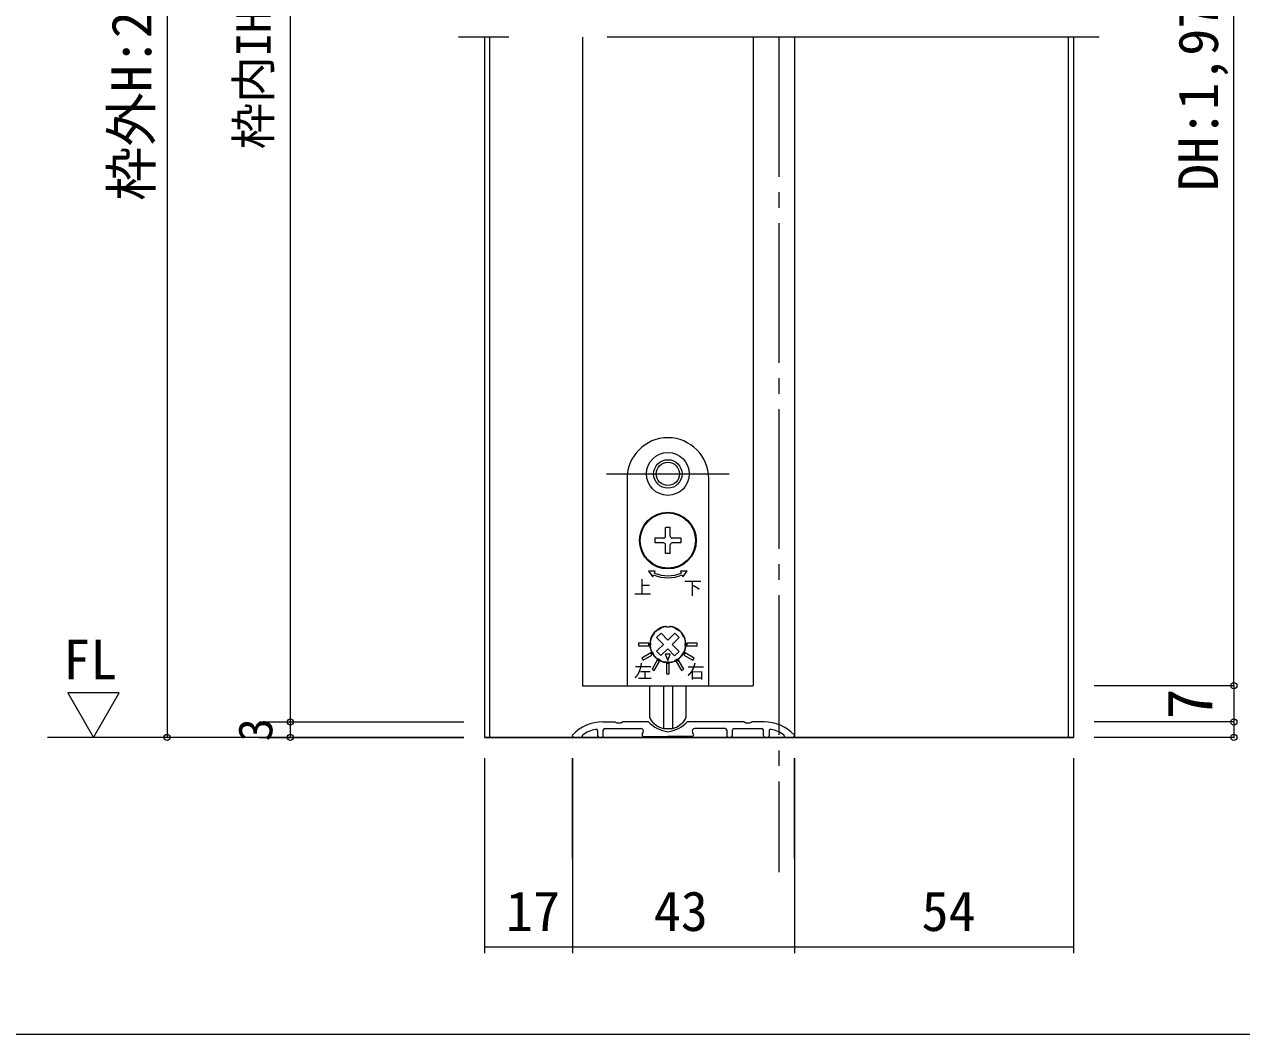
# Model space of a CAD drawing. Units: millimetres on the paper, enlarged 10 times, with parts at other scales. Extents: x -2000 to 2000, y -1385 to 1385.
# Drawn here: x -1287 to -502, y -68 to 584 of the extents above; entities that cross this region are included whole.
import ezdxf
from ezdxf.enums import TextEntityAlignment as Align

# ---------------------------------------------------------------- set-up
doc = ezdxf.new("R2010")
doc.units = ezdxf.units.MM
doc.header["$LTSCALE"] = 10
doc.header["$PDMODE"] = 32
doc.header["$PDSIZE"] = 4
for name, pattern in [('CHAIN2', [12, 9, -1, 1, -1]), ('USER1', [19.05, 12.7, -6.35]), ('USER4', [50.8, 31.75, -6.35, 6.35, -6.35])]:
    doc.linetypes.add(name, pattern=pattern)
for name, color, linetype, lineweight in [('1-0_H-SYM', 7, 'Continuous', 20), ('1-1_0', 7, 'Continuous', 20), ('2-0_18', 7, 'Continuous', 18)]:
    doc.layers.add(name, color=color, linetype=linetype, lineweight=lineweight)
doc.styles.add('ＭＳ ゴシック', font='')
doc.styles.get('ＭＳ ゴシック').set_extended_font_data('MS Gothic')

msp = doc.modelspace()

# ---------------------------------------------------------------- linework, layer by layer
at = {"layer": '1-0_H-SYM'}
msp.add_lwpolyline([(380, -67.5), (-1950, -67.5), (-1950, 1335)], dxfattribs=at)
at = {"layer": '1-1_0'}
msp.add_lwpolyline([(380, -67.5), (-1950, -67.5), (-1950, 1335)], dxfattribs=at)
at = {"layer": '2-0_18', "color": 4, "lineweight": 9}
for p, q in [((-1195.22, 1068.05), (-1195.22, 124.23)), ((-1115.7, 948.05), (-1115.7, 134.23)), ((-506.99, 157.57), (-506.99, 921.39)), ((-507.51, 157.57), (-597.13, 157.57)), ((-506.99, 157.57), (-506.99, 134.23)), ((-1135.7, 134.23), (-1003.8, 134.23)), ((-1115.7, 134.23), (-1115.7, 124.23)), ((-507.51, 134.23), (-597.13, 134.23)), ((-506.99, 134.23), (-506.99, 124.23)), ((-1003.8, 124.23), (-1272.32, 124.23)), ((-1135.7, 124.23), (-1003.8, 124.23)), ((-507.51, 124.23), (-597.13, 124.23))]:
    msp.add_line(p, q, dxfattribs=at)
at = {"layer": '2-0_18', "linetype": 'USER4', "lineweight": 20}
msp.add_line((-593.8, 575.9), (-1007.13, 575.9), dxfattribs=at)
at = {"layer": '2-0_18', "lineweight": 20}
for p, q in [((-990.47, 575.9), (-990.47, 124.23)), ((-987.13, 575.9), (-987.13, 124.23)), ((-927.13, 575.9), (-927.13, 157.57)), ((-817.13, 575.9), (-817.13, 157.57)), ((-790.47, 575.9), (-790.47, 124.23)), ((-613.8, 575.9), (-613.8, 124.23)), ((-610.47, 575.9), (-610.47, 124.23)), ((-927.13, 157.57), (-817.13, 157.57)), ((-610.47, 124.23), (-990.47, 124.23)), ((-610.47, 124.23), (-990.47, 124.23)), ((-768.8, 124.23), (-610.47, 124.23)), ((-768.8, 124.23), (-610.47, 124.23)), ((-990.47, 110.9), (-990.47, -14.97)), ((-933.74, 110.9), (-933.74, -14.97)), ((-933.74, 46.34), (-933.74, 110.9)), ((-610.47, 110.9), (-610.47, -14.97)), ((-990.47, -10.8), (-610.47, -10.8))]:
    msp.add_line(p, q, dxfattribs=at)
at = {"layer": '2-0_18', "color": 4, "linetype": 'CHAIN2', "lineweight": 9}
msp.add_line((-800.47, 575.9), (-800.47, 37.25), dxfattribs=at)
at = {"layer": '2-0_18', "color": 2, "linetype": 'USER1'}
msp.add_line((-911.63, 294.23), (-832.63, 294.23), dxfattribs=at)
at = {"layer": '2-0_18'}
for p, q in [((-898.47, 291.23), (-898.47, 157.57)), ((-845.8, 157.57), (-845.8, 291.23)), ((-870.63, 259.57), (-873.63, 259.57)), ((-873.63, 254.07), (-873.63, 259.57)), ((-870.63, 254.07), (-870.63, 259.57)), ((-863.8, 252.73), (-869.3, 252.73)), ((-863.8, 252.73), (-863.8, 249.73)), ((-874.97, 249.73), (-880.47, 249.73)), ((-873.63, 242.9), (-873.63, 248.4)), ((-870.63, 242.9), (-870.63, 248.4)), ((-863.8, 249.73), (-869.3, 249.73)), ((-870.63, 242.9), (-873.63, 242.9)), ((-874.96, 184.27), (-879.39, 188.8)), ((-872.1, 187.06), (-867.57, 191.49)), ((-879.5, 179.84), (-874.96, 184.27)), ((-876.7, 176.98), (-872.17, 181.41)), ((-867.75, 176.87), (-872.17, 181.41)), ((-876.7, 176.98), (-879.5, 179.84)), ((-864.88, 179.67), (-867.75, 176.87)), ((-898.47, 157.57), (-845.8, 157.57)), ((-883.8, 137.12), (-883.8, 157.57)), ((-875.05, 157.57), (-875.05, 130.06)), ((-869.22, 157.57), (-869.22, 130.06)), ((-860.47, 157.57), (-860.47, 137.12)), ((-914.18, 134.23), (-906.3, 134.23)), ((-884.63, 134.23), (-901.3, 134.23)), ((-822.97, 134.23), (-859.63, 134.23)), ((-810.09, 134.23), (-817.97, 134.23)), ((-927.13, 125.23), (-927.13, 125.76)), ((-917.47, 128.47), (-917.47, 125.23)), ((-913.8, 125.23), (-913.8, 128.9)), ((-912.8, 129.9), (-889.53, 129.9)), ((-888.67, 126.4), (-888.09, 127.4)), ((-875.05, 130.06), (-869.22, 130.06)), ((-855.6, 126.4), (-856.18, 127.4)), ((-835.14, 129.9), (-854.74, 129.9)), ((-834.14, 128.9), (-834.14, 125.23)), ((-830.47, 125.23), (-830.47, 128.9)), ((-829.47, 129.9), (-811.47, 129.9)), ((-810.47, 125.23), (-810.47, 128.9)), ((-806.8, 128.47), (-806.8, 125.23)), ((-797.14, 125.23), (-797.14, 125.76)), ((-990.47, 124.23), (-610.47, 124.23)), ((-990.47, 124.23), (-610.47, 124.23)), ((-932.8, 124.23), (-928.13, 124.23)), ((-916.47, 124.23), (-914.8, 124.23)), ((-887.8, 124.9), (-872.13, 124.9)), ((-856.47, 124.9), (-872.13, 124.9)), ((-833.14, 124.23), (-831.47, 124.23)), ((-807.8, 124.23), (-809.47, 124.23)), ((-791.47, 124.23), (-796.14, 124.23))]:
    msp.add_line(p, q, dxfattribs=at)
for points in [[(-874.97, 252.73), (-880.47, 252.73), (-880.47, 249.73)], [(-880.81, 230.29), (-880.3, 231.52), (-884.63, 231.53), (-881.83, 227.83), (-881.32, 229.06)], [(-862.95, 229.06), (-862.44, 227.83), (-859.64, 231.53), (-863.97, 231.52), (-863.46, 230.29)], [(-872.1, 187.06), (-876.52, 191.59), (-879.39, 188.8)], [(-864.88, 179.67), (-869.31, 184.2), (-864.77, 188.62), (-867.57, 191.49)]]:
    msp.add_lwpolyline(points, dxfattribs=at)
for points in [[(-891.13, 183.4), (-884.47, 183.4), (-884.47, 185.07), (-891.13, 185.07)], [(-853.13, 185.07), (-859.8, 185.07), (-859.8, 183.4), (-853.13, 183.4)], [(-888.17, 174.01), (-882.4, 177.35), (-883.23, 178.79), (-889.01, 175.46)], [(-880.91, 167.36), (-877.58, 173.14), (-879.02, 173.97), (-882.36, 168.2)], [(-872.26, 173.9), (-870.55, 177.88), (-873.88, 177.92)], [(-861.91, 168.2), (-865.25, 173.97), (-866.69, 173.14), (-863.36, 167.36)], [(-855.26, 175.46), (-861.04, 178.79), (-861.87, 177.35), (-856.1, 174.01)], [(-871.3, 171.9), (-872.97, 171.9), (-872.97, 165.23), (-871.3, 165.23)]]:
    msp.add_lwpolyline(points, close=True, dxfattribs=at)
at = {"layer": '2-0_18', "color": 4, "lineweight": 9}
msp.add_lwpolyline([(-1242.61, 124.23), (-1226.11, 152.92), (-1259.31, 152.92)], close=True, dxfattribs=at)
at = {"layer": '2-0_18', "lineweight": 20}
msp.add_lwpolyline([(-790.47, 46.34), (-790.47, 110.9), (-790.47, -14.97)], dxfattribs=at)
at = {"layer": '2-0_18'}
for centre, radius in [((-872.13, 294.23), 13.83), ((-872.13, 294.23), 9.17), ((-872.13, 294.23), 7.5), ((-872.13, 251.23), 18.33), ((-872.13, 251.23), 17.83)]:
    msp.add_circle(centre, radius, dxfattribs=at)
for centre, radius, start, end in [((-872.13, 291.23), 26.33, 0, 180), ((-874.97, 254.07), 1.33, 270, 360), ((-869.3, 254.07), 1.33, 180, 270), ((-874.97, 248.4), 1.33, 360, 90), ((-869.3, 248.4), 1.33, 90, 180), ((-872.13, 251.23), 24, 247.5, 292.5), ((-872.13, 251.23), 22.67, 247.5, 292.5), ((-872.13, 184.23), 11.67, 98.90298, 201.09702), ((-879.83, 186.97), 3.33, 129.87866, 160.42431), ((-872.13, 184.23), 11.17, 146.90028, 151.69834), ((-878.22, 189.68), 3.33, 138.17431, 168.71996), ((-872.13, 184.23), 11.5, 130.42431, 138.17431), ((-877.43, 190.45), 3.33, 99.87866, 130.42431), ((-872.13, 184.23), 11.17, 116.90028, 121.69834), ((-874.68, 191.99), 3.33, 108.17431, 138.71996), ((-872.13, 184.23), 11.5, 100.42431, 108.17431), ((-873.61, 192.27), 3.33, 69.87866, 100.42431), ((-873.58, 193.45), 2.33, 72.61143, 98.90298), ((-872.13, 198.07), 2.5, 252.61143, 287.38857), ((-872.13, 184.23), 11.17, 86.90028, 91.69834), ((-870.46, 192.23), 3.33, 78.17431, 108.71996), ((-870.69, 193.45), 2.33, 81.09702, 107.38857), ((-872.13, 184.23), 11.67, 338.90298, 81.09702), ((-872.13, 184.23), 11.5, 70.42431, 78.17431), ((-869.4, 191.93), 3.33, 39.87866, 70.42431), ((-872.13, 184.23), 11.17, 56.90028, 61.69834), ((-866.69, 190.32), 3.33, 48.17431, 78.71996), ((-872.13, 184.23), 11.5, 40.42431, 48.17431), ((-865.92, 189.53), 3.33, 9.87866, 40.42431), ((-872.13, 184.23), 11.17, 26.90028, 31.69834), ((-864.38, 186.78), 3.33, 18.17431, 48.71996), ((-880.17, 182.76), 3.33, 159.87866, 190.42431), ((-880.13, 185.91), 3.33, 168.17431, 198.71996), ((-872.13, 184.23), 11.5, 190.42431, 198.17431), ((-872.13, 184.23), 11.5, 160.42431, 168.17431), ((-872.13, 184.23), 11.17, 176.90028, 181.69834), ((-879.89, 181.69), 3.33, 198.17431, 228.71996), ((-872.13, 184.23), 11.5, 340.42431, 348.17431), ((-872.13, 184.23), 11.5, 10.42431, 18.17431), ((-872.13, 184.23), 11.17, 356.90028, 1.69834), ((-864.14, 182.56), 3.33, 348.17431, 18.71996), ((-864.1, 185.71), 3.33, 339.87866, 10.42431), ((-880.84, 180.87), 2.33, 201.09702, 227.38857), ((-884.11, 177.32), 2.5, 12.61143, 47.38857), ((-872.13, 184.23), 11.17, 206.90028, 211.69834), ((-879.4, 178.37), 2.33, 192.61143, 218.90298), ((-878.35, 178.94), 3.33, 189.87866, 220.42431), ((-872.13, 184.23), 11.67, 218.90298, 321.09702), ((-872.13, 184.23), 11.5, 220.42431, 228.17431), ((-877.58, 178.15), 3.33, 228.17431, 258.71996), ((-872.13, 184.23), 11.17, 236.90028, 241.69834), ((-874.87, 176.54), 3.33, 219.87866, 250.42431), ((-872.13, 184.23), 11.5, 250.42431, 258.17431), ((-873.81, 176.24), 3.33, 258.17431, 288.71996), ((-872.13, 184.23), 11.17, 266.90028, 271.69834), ((-870.66, 176.2), 3.33, 249.87866, 280.42431), ((-872.13, 184.23), 11.5, 280.42431, 288.17431), ((-869.59, 176.47), 3.33, 288.17431, 318.71996), ((-872.13, 184.23), 11.17, 296.90028, 301.69834), ((-866.84, 178.02), 3.33, 279.87866, 310.42431), ((-872.13, 184.23), 11.5, 310.42431, 318.17431), ((-866.05, 178.79), 3.33, 318.17431, 348.71996), ((-864.87, 178.37), 2.33, 321.09702, 347.38857), ((-872.13, 184.23), 11.17, 326.90028, 331.69834), ((-860.15, 177.32), 2.5, 132.61143, 167.38857), ((-864.44, 181.5), 3.33, 309.87866, 340.42431), ((-863.43, 180.87), 2.33, 312.61143, 338.90298), ((-914.18, 107.57), 26.67, 90, 136.50339), ((-903.8, 138.59), 5.02, 240.13717, 299.86283), ((-869.12, 149.36), 21.67, 224.26307, 261.9973), ((-882.13, 137.12), 1.67, 180, 210.56067), ((-872.09, 143.06), 13.33, 210.56067, 257.16143), ((-875.15, 149.36), 21.67, 278.0027, 315.73693), ((-872.18, 143.06), 13.33, 282.83857, 329.43933), ((-862.13, 137.12), 1.67, 329.43933, 360), ((-820.47, 138.59), 5.02, 240.13717, 299.86283), ((-810.09, 107.57), 26.67, 43.49661, 90), ((-932.8, 125.23), 1, 136.50339, 270), ((-914.18, 107.57), 22.33, 101.58901, 125.44735), ((-918.47, 128.47), 1, 0, 101.58901), ((-912.8, 128.9), 1, 90, 180), ((-889.53, 128.23), 1.67, 330, 90), ((-887.8, 125.9), 1, 150, 270), ((-856.47, 125.9), 1, 270, 30), ((-854.74, 128.23), 1.67, 90, 210), ((-835.14, 128.9), 1, 0, 90), ((-829.47, 128.9), 1, 90, 180), ((-811.47, 128.9), 1, 0, 90), ((-805.8, 128.47), 1, 78.41099, 180), ((-810.09, 107.57), 22.33, 54.55265, 78.41099), ((-791.47, 125.23), 1, 270, 43.49661), ((-928.13, 125.23), 1, 270, 0), ((-916.47, 125.23), 1, 180, 270), ((-914.8, 125.23), 1, 270, 0), ((-833.14, 125.23), 1, 180, 270), ((-831.47, 125.23), 1, 270, 0), ((-809.47, 125.23), 1, 180, 270), ((-807.8, 125.23), 1, 270, 0), ((-796.14, 125.23), 1, 180, 270)]:
    msp.add_arc(centre, radius, start, end, dxfattribs=at)
at = {"layer": '2-0_18', "color": 4}
for p in [(-506.99, 157.57), (-1115.7, 134.23), (-506.99, 134.23), (-1195.22, 124.23), (-1115.7, 124.23), (-506.99, 124.23)]:
    msp.add_point(p, dxfattribs=at)

# ---------------------------------------------------------------- texts
at = {"layer": '2-0_18', "style": 'ＭＳ ゴシック'}
for s, height, p in [('枠内IH:1,985', 21.99, (-1121.87, 503.64)), ('枠外H:2,024', 25.66, (-1197.72, 470.37)), ('DH:1,970', 25.66, (-509.5, 476.7)), ('7', 29.33, (-511.99, 135.9)), ('3', 21.99, (-1120.7, 121.73))]:
    msp.add_text(s, height=height, rotation=90, dxfattribs=at).set_placement(p, align=Align.BOTTOM_LEFT)
for s, height, p in [('上', 8.55, (-894.21, 214.17)), ('下', 8.55, (-861.89, 213.92)), ('FL', 25.66, (-1262.27, 154.03)), ('左', 8.55, (-893.9, 159.99)), ('右', 8.55, (-859.92, 159.91)), ('17', 25.66, (-976.64, -8.3)), ('43', 25.66, (-881.22, -8.3)), ('54', 25.66, (-708.49, -8.3))]:
    msp.add_text(s, height=height, dxfattribs=at).set_placement(p, align=Align.BOTTOM_LEFT)

doc.saveas('drawing.dxf')
